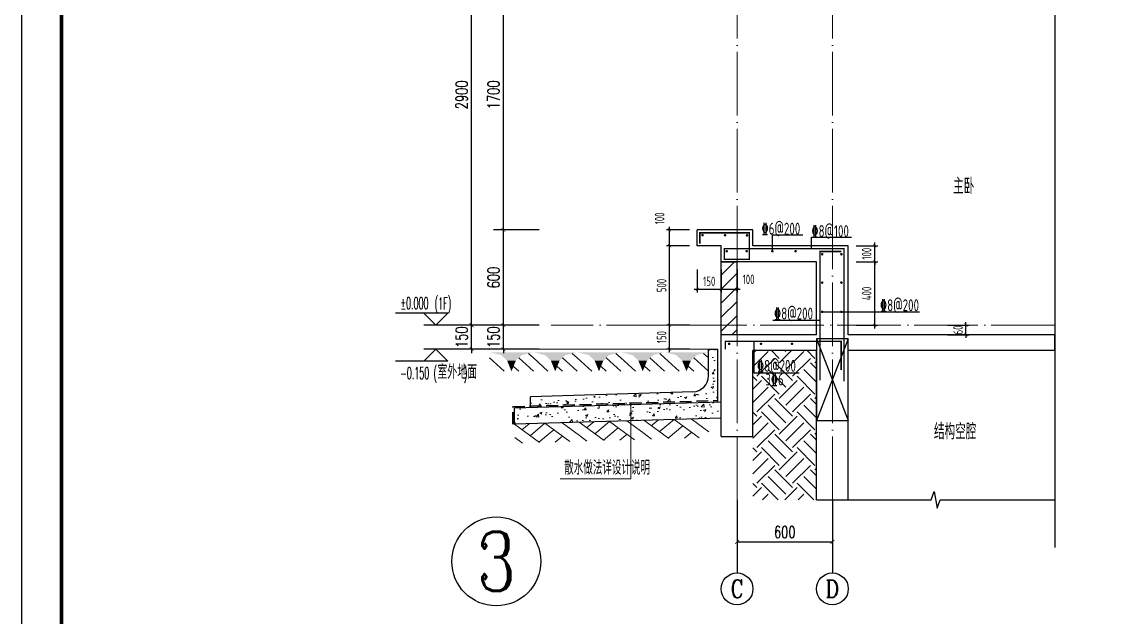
# Model space of a CAD drawing. Extents: x -655480 to 203344, y -294099 to 287156.
# Drawn here: x 50228 to 57064, y 121446 to 125195 of the extents above; entities that cross this region are included whole.
import ezdxf
from ezdxf.enums import TextEntityAlignment as Align

# ---------------------------------------------------------------- set-up
doc = ezdxf.new("R2010")
doc.units = 0
doc.header["$LTSCALE"] = 1000
doc.linetypes.add('DASH', pattern=[0.35, 0.25, -0.1])
doc.linetypes.add('DOTE', pattern=[2.42, 2, -0.2, 0.02, -0.2])
doc.layers.get('0').update_dxf_attribs({"linetype": 'CONTINUOUS'})
doc.layers.get('DEFPOINTS').update_dxf_attribs({"linetype": 'CONTINUOUS'})
for name, color, linetype in [('A-AXIS_TEXT', 7, 'CONTINUOUS'), ('AXIS', 3, 'CONTINUOUS'), ('COLUMN', 4, 'CONTINUOUS'), ('DIM', 2, 'CONTINUOUS'), ('DIM_ELEV', 3, 'CONTINUOUS'), ('DIM_SYMB', 3, 'CONTINUOUS'), ('PUB_DIM', 3, 'CONTINUOUS'), ('PUB_TEXT', 2, 'CONTINUOUS'), ('REIN', 6, 'CONTINUOUS'), ('S-大样-砼线', 7, 'CONTINUOUS'), ('S-引出线', 40, 'CONTINUOUS'), ('TEXT', 2, 'CONTINUOUS'), ('WALL', 5, 'CONTINUOUS')]:
    doc.layers.add(name, color=color, linetype=linetype)
for name, color, linetype, lineweight in [('AXIS_TEXT', 7, 'CONTINUOUS', 20), ('DOTE', 19, 'DOTE', 9), ('PUB_HATCH', 8, 'CONTINUOUS', 9), ('图框', 9, 'CONTINUOUS', 18), ('填充', 251, 'CONTINUOUS', 5), ('平面-排水沟', 86, 'CONTINUOUS', 15), ('立面-中轮廓线', 30, 'CONTINUOUS', 35), ('粉刷', 251, 'CONTINUOUS', 9)]:
    doc.layers.add(name, color=color, linetype=linetype, lineweight=lineweight)
doc.layers.add('yichutu', color=7, linetype='CONTINUOUS', true_color=0xffffff)
doc.styles.add('_TCH_AXIS', font='COMPLEX', dxfattribs={"bigfont": 'GBCBIG'})
doc.styles.add('_TCH_DIM', font='SIMPLEX.shx', dxfattribs={"width": 0.7, "bigfont": 'GBCBIG.shx'})
doc.styles.add('_TCH_DIM_T3', font='SIMPLEX', dxfattribs={"width": 0.705882, "bigfont": 'GBCBIG'})
doc.styles.add('COMPLEX', font='COMPLEX')
doc.styles.add('DIM_FONT_T3', font='SIMPLEX', dxfattribs={"width": 0.705882, "bigfont": 'GBCBIG'})
doc.styles.add('TSSD_DIMENSION', font='Tssdeng.shx', dxfattribs={"width": 0.7, "bigfont": 'tssdchn.shx'})
doc.styles.add('TSSD_REIN', font='tssdeng.shx', dxfattribs={"width": 0.7, "height": 300, "bigfont": 'tssdchn.shx'})
doc.dimstyles.new('_TCH_ARCH&&25', dxfattribs={"dimtxt": 74.375, "dimasz": 25, "dimexe": 62.5, "dimexo": 75, "dimgap": 25, "dimtad": 1, "dimdec": 0, "dimzin": 0, "dimdsep": 46, "dimtxsty": '_TCH_DIM_T3', "dimblk": 'ARCHTICK', "dimcen": 0.09, "dimclrt": 7, "dimazin": 0, "dimtfac": 1, "dimtdec": 0, "dimtix": 1, "dimtmove": 2, "dimatfit": 3, "dimldrblk": 'ARCHTICK', "dimfxl": 1, "dimtolj": 1, "dimtzin": 0, "dimarcsym": 0})
doc.dimstyles.new('TSSD_20_20', dxfattribs={"dimtxt": 60, "dimasz": 20, "dimexe": 20, "dimexo": 50, "dimgap": 20, "dimtad": 1, "dimdec": 0, "dimzin": 0, "dimdsep": 46, "dimtxsty": 'TSSD_DIMENSION', "dimblk": 'ARCHTICK', "dimblk1": 'ARCHTICK', "dimblk2": 'ARCHTICK', "dimcen": 0, "dimdle": 20, "dimclrt": 7, "dimadec": 0, "dimazin": 0, "dimtfac": 1, "dimtdec": 0, "dimtix": 1, "dimtmove": 2, "dimatfit": 3, "dimfxl": 1, "dimtolj": 1, "dimtzin": 0, "dimarcsym": 0})
pattern_1 = [(50, (28072.99, 249033.25), (143.452037, -12.550427), [15, -165]), (355, (28072.99, 249033.25), (-27.750267, 150.438427), [12, -132]), (100.4514, (28084.94, 249032.2), (115.701876, 137.88791), [12.74804, -140.22842]), (46.1842, (28072.99, 249073.25), (213.44821, -33.1038), [22.5, -247.5]), (96.6356, (28090.77, 249070.5), (186.93254, 194.82357), [19.12206, -210.3426]), (351.1842, (28072.99, 249073.25), (186.93239, 194.82372), [18, -198]), (21, (28092.99, 249063.25), (119.38141, -80.52378), [15, -165]), (326, (28092.99, 249063.25), (48.663066, 145.03001), [12, -132]), (71.4514, (28102.93, 249056.54), (168.044526, 64.5061), [12.74804, -140.22842]), (37.5, (28072.986, 249033.25), (2.431971, 66.578771), [0, -130.4, 0, -134, 0, -132.5]), (7.5, (28072.986, 249033.25), (52.613907, 78.882342), [0, -76.4, 0, -127.4, 0, -50.5]), (327.5, (28028.386, 249033.25), (106.764487, -4.510974), [0, -50, 0, -156, 0, -207]), (317.5, (28008.39, 249033.25), (116.637234, 20.020996), [0, -65, 0, -103.6, 0, -147])]

# ---------------------------------------------------------------- blocks, each defined once
blk = doc.blocks.new('GFDDDDRG')
at = {"layer": '图框'}
blk.add_lwpolyline([(923310, -107437), (923310, -159999), (893610, -159999), (893610, -107437)], close=True, dxfattribs=at)
blk.add_lwpolyline([(923310, -107437), (923310, -159999), (893610, -159999), (893610, -107437)], close=True, dxfattribs=at)
at = {"layer": '图框', "const_width": 50}
blk.add_lwpolyline([(894110, -159499), (922810, -159499), (922810, -108687), (894110, -108687)], close=True, dxfattribs=at)
blk = doc.blocks.new('yct-1051-594-26275-14850-25-1002.0')
at = {"layer": 'yichutu', "color": 7, "true_color": 0xffffff}
blk.add_lwpolyline([(0, 0), (0, 14850), (26275, 14850), (26275, 0)], close=True, dxfattribs=at)
blk = doc.blocks.new('$LINEPAT$素土夯实')
at = {"color": 0}
for p, q in [((0, -210), (210, 0)), ((120, -300), (420, 0)), ((420, 0), (608, -188)), ((495, -300), (795, 0)), ((615, 0), (705, -90)), ((315, -105), (502, -293)), ((210, -210), (300, -300)), ((705, -300), (795, -210))]:
    blk.add_line(p, q, dxfattribs=at)
blk = doc.blocks.new('$LinePat$自然土壤')
at = {"color": 0}
for p, q in [((0, -90), (71, -19)), ((0, -300), (211, -89)), ((420, -300), (630, -90)), ((210, -300), (286, -224))]:
    blk.add_line(p, q, dxfattribs=at)
for points in [[(0, 0), (630, 0), (168, -45), (462, -45)], [(168, -45), (462, -45), (252, -132), (378, -132)], [(252, -132), (378, -132), (315, -300)]]:
    blk.add_solid(points, dxfattribs=at)
blk = doc.blocks.new('sanshui')
at = {"layer": '粉刷'}
h = blk.add_hatch(dxfattribs=at)
h.set_pattern_fill('混凝土', color=256, scale=20)
h.set_pattern_definition(pattern_1)
edge = h.paths.add_edge_path()
edge.add_line((346317.8, 427329.6), (346257.8, 427329.6))
edge.add_line((346257.8, 427329.6), (346257.8, 427160.3))
edge.add_arc((346157.8, 427160.3), 100, 271.71836, 360, ccw=False)
edge.add_line((346160.8, 427060.3), (345137.8, 427029.6))
edge.add_line((345137.8, 427029.6), (345137.8, 426969.6))
edge.add_line((345137.8, 426969.6), (346317.8, 427005))
edge.add_line((346317.8, 427005), (346317.8, 427329.6))
h = blk.add_hatch(dxfattribs=at)
h.set_pattern_fill('混凝土', color=256, scale=20)
h.set_pattern_definition(pattern_1)
h.paths.add_polyline_path([(346337.8, 426895.6), (346337.8, 426995.6), (345037.8, 426956.6), (345037.8, 426856.6)])
at = {"layer": 'COLUMN'}
for p, q in [((346257.8, 427329.6), (346317.8, 427329.6)), ((346257.8, 427160.3), (346257.8, 427329.6)), ((346317.8, 426995), (346317.8, 427329.6)), ((346160.8, 427060.3), (345137.8, 427029.6)), ((345137.8, 426959.6), (345137.8, 427029.6)), ((346338.1, 426995.6), (345037.8, 426956.6)), ((345037.8, 426856.6), (345037.8, 426956.6)), ((346338.1, 426895.6), (345037.8, 426856.6))]:
    blk.add_line(p, q, dxfattribs=at)
blk.add_arc((346157.8, 427160.3), 100, 271.71836, 0, dxfattribs=at)
at = {"layer": '立面-中轮廓线', "linetype": 'DASH', "ltscale": 0.3}
blk.add_lwpolyline([(345027.8, 426856.6), (345027.8, 426966.3), (346317.8, 427005)], dxfattribs=at)
at = {"layer": '粉刷'}
blk.add_line((344881.5, 427329.6), (346257.8, 427329.6), dxfattribs=at)
at = {"layer": '粉刷', "yscale": 0.4, "zscale": 0.4}
for name, p, xscale, rotation in [('$LinePat$自然土壤', (345156.8, 427309.6), -0.4369306507241237, 359.9999999999903), ('$LinePat$自然土壤', (345432, 427309.6), -0.4369306507241237, 359.9999999999903), ('$LinePat$自然土壤', (345707.3, 427309.6), -0.4369306507241237, 359.9999999999903), ('$LinePat$自然土壤', (345982.6, 427309.6), -0.4369306507241237, 359.9999999999903), ('$LinePat$自然土壤', (346257.8, 427309.6), -0.4369306507241237, 359.9999999999903), ('$LINEPAT$素土夯实', (345851.2, 426881), -0.5117605352322558, 1.718358001643932), ('$LINEPAT$素土夯实', (346257.8, 426893.2), -0.5117605352322558, 1.718358001643932), ('$LINEPAT$素土夯实', (345444.5, 426868.8), -0.5117605352322558, 1.718358001643932)]:
    blk.add_blockref(name, p, dxfattribs=dict(at, xscale=xscale, rotation=rotation))
blk = doc.blocks.new('_ArchTick')
at = {"color": 0, "linetype": 'ByBlock', "const_width": 0.15}
blk.add_lwpolyline([(-0.5, -0.5), (0.5, 0.5)], dxfattribs=at)
blk = doc.blocks.new('*D2738')
at = {"layer": 'AXIS', "color": 0, "lineweight": -2, "transparency": 16777216}
for p, q in [((54728.6, 122109.6), (54728.6, 121858)), ((55328.6, 122109.6), (55328.6, 121858)), ((54728.6, 121920.5), (55328.6, 121920.5))]:
    blk.add_line(p, q, dxfattribs=at)
at = {"layer": 'DEFPOINTS', "color": 0, "transparency": 16777216}
for p in [(54728.6, 122184.6), (55328.6, 122184.6), (55328.6, 121920.5)]:
    blk.add_point(p, dxfattribs=at)
at = {"layer": 'AXIS', "color": 0, "lineweight": -2, "transparency": 16777216, "xscale": 25, "yscale": 25, "zscale": 25, "rotation": 180}
blk.add_blockref('_ArchTick', (54728.6, 121920.5), dxfattribs=at)
at = {"layer": 'AXIS', "color": 0, "lineweight": -2, "transparency": 16777216, "xscale": 25, "yscale": 25, "zscale": 25}
blk.add_blockref('_ArchTick', (55328.6, 121920.5), dxfattribs=at)
at = {"layer": 'AXIS', "color": 7, "transparency": 16777216, "insert": (55028.6, 121982.7), "char_height": 74.38, "attachment_point": 5, "style": '_TCH_DIM_T3'}
blk.add_mtext('\\A1;600', dxfattribs=at)
blk = doc.blocks.new('*D2739')
at = {"layer": 'DEFPOINTS', "color": 0, "transparency": 16777216}
for p in [(53258.4, 123284.6), (53558.4, 123284.6), (53558.4, 123134.1)]:
    blk.add_point(p, dxfattribs=at)
at = {"layer": 'PUB_DIM', "color": 0, "lineweight": -2, "transparency": 16777216}
for p, q in [((53483.4, 123284.6), (53195.9, 123284.6)), ((53258.4, 123284.6), (53258.4, 123309.6)), ((53258.4, 123134.1), (53258.4, 123284.6)), ((53483.4, 123134.1), (53195.9, 123134.1)), ((53258.4, 123134.1), (53258.4, 123109.1))]:
    blk.add_line(p, q, dxfattribs=at)
at = {"layer": 'PUB_DIM', "color": 0, "lineweight": -2, "transparency": 16777216, "xscale": 25, "yscale": 25, "zscale": 25}
for p, rotation in [((53258.4, 123284.6), 270), ((53258.4, 123134.1), 90)]:
    blk.add_blockref('_ArchTick', p, dxfattribs=dict(at, rotation=rotation))
at = {"layer": 'PUB_DIM', "color": 7, "transparency": 16777216, "insert": (53196.2, 123209.3), "char_height": 74.38, "attachment_point": 5, "rotation": 90, "style": '_TCH_DIM_T3'}
blk.add_mtext('\\A1;150', dxfattribs=at)
blk = doc.blocks.new('*D2740')
at = {"layer": 'DEFPOINTS', "color": 0, "transparency": 16777216}
for p in [(53258.4, 123884.6), (53558.4, 123884.6), (53558.4, 123284.6)]:
    blk.add_point(p, dxfattribs=at)
at = {"layer": 'PUB_DIM', "color": 0, "lineweight": -2, "transparency": 16777216}
for p, q in [((53483.4, 123884.6), (53195.9, 123884.6)), ((53258.4, 123284.6), (53258.4, 123884.6)), ((53483.4, 123284.6), (53195.9, 123284.6))]:
    blk.add_line(p, q, dxfattribs=at)
at = {"layer": 'PUB_DIM', "color": 0, "lineweight": -2, "transparency": 16777216, "xscale": 25, "yscale": 25, "zscale": 25}
for p, rotation in [((53258.4, 123884.6), 90), ((53258.4, 123284.6), 270)]:
    blk.add_blockref('_ArchTick', p, dxfattribs=dict(at, rotation=rotation))
at = {"layer": 'PUB_DIM', "color": 7, "transparency": 16777216, "insert": (53196.2, 123584.6), "char_height": 74.38, "attachment_point": 5, "rotation": 90, "style": '_TCH_DIM_T3'}
blk.add_mtext('\\A1;600', dxfattribs=at)
blk = doc.blocks.new('*D2741')
at = {"layer": 'DEFPOINTS', "color": 0, "transparency": 16777216}
for p in [(53258.4, 125584.6), (53558.4, 125584.6), (53558.4, 123884.6)]:
    blk.add_point(p, dxfattribs=at)
at = {"layer": 'PUB_DIM', "color": 0, "lineweight": -2, "transparency": 16777216}
for p, q in [((53483.4, 125584.6), (53195.9, 125584.6)), ((53258.4, 123884.6), (53258.4, 125584.6)), ((53483.4, 123884.6), (53195.9, 123884.6))]:
    blk.add_line(p, q, dxfattribs=at)
at = {"layer": 'PUB_DIM', "color": 0, "lineweight": -2, "transparency": 16777216, "xscale": 25, "yscale": 25, "zscale": 25}
for p, rotation in [((53258.4, 125584.6), 90), ((53258.4, 123884.6), 270)]:
    blk.add_blockref('_ArchTick', p, dxfattribs=dict(at, rotation=rotation))
at = {"layer": 'PUB_DIM', "color": 7, "transparency": 16777216, "insert": (53196.2, 124734.6), "char_height": 74.38, "attachment_point": 5, "rotation": 90, "style": '_TCH_DIM_T3'}
blk.add_mtext('\\A1;1700', dxfattribs=at)
blk = doc.blocks.new('*D2742')
at = {"layer": 'DEFPOINTS', "color": 0, "transparency": 16777216}
for p in [(53058.4, 123284.6), (53558.4, 123284.6), (53558.4, 123134.1)]:
    blk.add_point(p, dxfattribs=at)
at = {"layer": 'PUB_DIM', "color": 0, "lineweight": -2, "transparency": 16777216}
for p, q in [((53483.4, 123284.6), (52995.9, 123284.6)), ((53058.4, 123284.6), (53058.4, 123309.6)), ((53058.4, 123134.1), (53058.4, 123284.6)), ((53483.4, 123134.1), (52995.9, 123134.1)), ((53058.4, 123134.1), (53058.4, 123109.1))]:
    blk.add_line(p, q, dxfattribs=at)
at = {"layer": 'PUB_DIM', "color": 0, "lineweight": -2, "transparency": 16777216, "xscale": 25, "yscale": 25, "zscale": 25}
for p, rotation in [((53058.4, 123284.6), 270), ((53058.4, 123134.1), 90)]:
    blk.add_blockref('_ArchTick', p, dxfattribs=dict(at, rotation=rotation))
at = {"layer": 'PUB_DIM', "color": 7, "transparency": 16777216, "insert": (52996.2, 123209.3), "char_height": 74.38, "attachment_point": 5, "rotation": 90, "style": '_TCH_DIM_T3'}
blk.add_mtext('\\A1;150', dxfattribs=at)
blk = doc.blocks.new('*D2743')
at = {"layer": 'DEFPOINTS', "color": 0, "transparency": 16777216}
for p in [(53058.4, 126184.6), (53558.4, 126184.6), (53558.4, 123284.6)]:
    blk.add_point(p, dxfattribs=at)
at = {"layer": 'PUB_DIM', "color": 0, "lineweight": -2, "transparency": 16777216}
for p, q in [((53483.4, 126184.6), (52995.9, 126184.6)), ((53058.4, 123284.6), (53058.4, 126184.6)), ((53483.4, 123284.6), (52995.9, 123284.6))]:
    blk.add_line(p, q, dxfattribs=at)
at = {"layer": 'PUB_DIM', "color": 0, "lineweight": -2, "transparency": 16777216, "xscale": 25, "yscale": 25, "zscale": 25}
for p, rotation in [((53058.4, 126184.6), 90), ((53058.4, 123284.6), 270)]:
    blk.add_blockref('_ArchTick', p, dxfattribs=dict(at, rotation=rotation))
at = {"layer": 'PUB_DIM', "color": 7, "transparency": 16777216, "insert": (52996.2, 124734.6), "char_height": 74.38, "attachment_point": 5, "rotation": 90, "style": '_TCH_DIM_T3'}
blk.add_mtext('\\A1;2900', dxfattribs=at)
blk = doc.blocks.new('_AXISO')
blk.add_circle((0, 0), 0.5)
at = {"layer": 'A-AXIS_TEXT', "style": 'COMPLEX', "width": 1.041667}
blk.add_attdef('A', text='', height=0.56, dxfattribs=at).set_placement((-0.25, -0.28), (0.25, -0.28), align=Align.FIT)
blk = doc.blocks.new('A$C0D001929')
at = {"layer": 'REIN', "const_width": 9}
for points in [[(4.5, 1114), (4.5, 1181.3), (316.6, 1181.3), (316.6, 1015.2), (159.3, 1015.2), (159.3, 1082.5), (911.9, 1082.5), (911.9, 247.5)], [(165.3, 447.6), (165.3, 497.9), (893.7, 497.9), (893.7, 318.4)]]:
    blk.add_lwpolyline(points, dxfattribs=at)
at = {"layer": 'REIN', "const_width": 8}
for points in [[(17.7, 1166.6, 1), (25.7, 1166.6, 1)], [(159.3, 1166.6, 1), (167.3, 1166.6, 1)], [(297.5, 1165.7, 1), (305.5, 1165.7, 1)], [(169.5, 1065.8, 1), (177.5, 1065.8, 1)], [(295.4, 1065.8, 1), (303.4, 1065.8, 1)], [(456.9, 1065.8, 1), (464.9, 1065.8, 1)], [(602.9, 1065.8, 1), (610.9, 1065.8, 1)], [(770.5, 1046.6, 1), (778.5, 1046.6, 1)], [(891.3, 1046.6, 1), (899.3, 1046.6, 1)], [(770.5, 868.2, 1), (778.5, 868.2, 1)], [(891.3, 868.2, 1), (899.3, 868.2, 1)], [(770.5, 684.1, 1), (778.5, 684.1, 1)], [(891.3, 684.1, 1), (899.3, 684.1, 1)], [(184.7, 482.8, 1), (192.7, 482.8, 1)], [(385.2, 482.8, 1), (393.2, 482.8, 1)], [(580.4, 482.8, 1), (588.4, 482.8, 1)]]:
    blk.add_lwpolyline(points, format="xyb", close=True, dxfattribs=at)
at = {"layer": 'REIN'}
blk.add_lwpolyline([(760.8, 253.1, 9, 9, 0), (760.8, 1064.2, 9, 9, 0), (895.5, 1064.2, 9, 9, 0)], format="xyseb", dxfattribs=at)
at = {"layer": 'S-大样-砼线'}
for p, q in [((738.6, 515), (938.6, 0)), ((938.6, 515), (738.6, 0))]:
    blk.add_line(p, q, dxfattribs=at)
blk.add_lwpolyline([(938.6, 515), (738.6, 515), (738.6, 0), (938.6, 0)], close=True, dxfattribs=at)
at = {"layer": 'S-引出线'}
for p, q in [((460.9, 1065.8), (460.9, 1168.9)), ((460.9, 1168.9), (653.1, 1168.9)), ((774.5, 684.1), (1386.4, 684.1)), ((463.5, 631), (760.8, 631)), ((343.6, 497.9), (343.6, 299.7)), ((343.6, 299.7), (628.8, 299.7))]:
    blk.add_line(p, q, dxfattribs=at)
blk.add_lwpolyline([(707.5, 1082.5), (707.5, 1153.3), (958.6, 1153.3)], dxfattribs=at)
at = {"layer": 'TEXT', "style": 'TSSD_REIN', "width": 0.7}
for s, p in [('%%1326@200', (393, 1170.4)), ('%%1328@100', (706.5, 1154.9)), ('%%1328@200', (1138.3, 688.2)), ('%%1328@200', (471.5, 636)), ('%%1328@200', (364, 306.8)), ('3%%1326', (416.3, 221))]:
    blk.add_text(s, height=75, rotation=0, dxfattribs=at).set_placement(p)
blk = doc.blocks.new('20210902.15310664')
at = {"layer": 'DOTE', "color": 1, "linetype": 'DOTE', "ltscale": 0.2}
for p, q in [((79213.2, -133245.9), (79213.2, -113645.9)), ((79813.2, -133245.9), (79813.2, -113645.9)), ((81211.7, -132145.9), (78043, -132145.9))]:
    blk.add_line(p, q, dxfattribs=at)
blk = doc.blocks.new('*D3741')
at = {"layer": 'DEFPOINTS', "color": 0, "transparency": 16777216}
for p in [(56002.8, 123284.6), (56168.7, 123284.6), (56002.8, 123224.6)]:
    blk.add_point(p, dxfattribs=at)
at = {"layer": 'DIM', "color": 0, "lineweight": -2, "transparency": 16777216}
for p, q in [((56052.8, 123284.6), (56188.7, 123284.6)), ((56168.7, 123284.6), (56168.7, 123304.6)), ((56168.7, 123224.6), (56168.7, 123284.6)), ((56052.8, 123224.6), (56188.7, 123224.6)), ((56168.7, 123224.6), (56168.7, 123204.6))]:
    blk.add_line(p, q, dxfattribs=at)
at = {"layer": 'DIM', "color": 0, "lineweight": -2, "transparency": 16777216, "xscale": 20, "yscale": 20, "zscale": 20}
for p, rotation in [((56168.7, 123284.6), 270), ((56168.7, 123224.6), 90)]:
    blk.add_blockref('_ArchTick', p, dxfattribs=dict(at, rotation=rotation))
at = {"layer": 'DIM', "color": 7, "transparency": 16777216, "insert": (56118.7, 123254.6), "char_height": 60, "attachment_point": 5, "rotation": 90, "style": 'TSSD_DIMENSION'}
blk.add_mtext('\\A1;60', dxfattribs=at)
blk = doc.blocks.new('*D3742')
at = {"layer": 'DEFPOINTS', "color": 0, "transparency": 16777216}
for p in [(54478.6, 123684.6), (54628.6, 123684.6), (54628.6, 123510.8)]:
    blk.add_point(p, dxfattribs=at)
at = {"layer": 'DIM', "color": 0, "lineweight": -2, "transparency": 16777216}
for p, q in [((54478.6, 123634.6), (54478.6, 123490.8)), ((54628.6, 123634.6), (54628.6, 123490.8)), ((54458.6, 123510.8), (54648.6, 123510.8))]:
    blk.add_line(p, q, dxfattribs=at)
at = {"layer": 'DIM', "color": 0, "lineweight": -2, "transparency": 16777216, "xscale": 20, "yscale": 20, "zscale": 20, "rotation": 180}
blk.add_blockref('_ArchTick', (54478.6, 123510.8), dxfattribs=at)
at = {"layer": 'DIM', "color": 0, "lineweight": -2, "transparency": 16777216, "xscale": 20, "yscale": 20, "zscale": 20}
blk.add_blockref('_ArchTick', (54628.6, 123510.8), dxfattribs=at)
at = {"layer": 'DIM', "color": 7, "transparency": 16777216, "insert": (54553.6, 123560.8), "char_height": 60, "attachment_point": 5, "style": 'TSSD_DIMENSION'}
blk.add_mtext('\\A1;150', dxfattribs=at)
blk = doc.blocks.new('*D3743')
at = {"layer": 'DEFPOINTS', "color": 0, "transparency": 16777216}
for p in [(54628.6, 123684.6), (54728.6, 123684.6), (54728.6, 123510.8)]:
    blk.add_point(p, dxfattribs=at)
at = {"layer": 'DIM', "color": 0, "lineweight": -2, "transparency": 16777216}
for p, q in [((54628.6, 123634.6), (54628.6, 123490.8)), ((54728.6, 123634.6), (54728.6, 123490.8)), ((54608.6, 123510.8), (54748.6, 123510.8))]:
    blk.add_line(p, q, dxfattribs=at)
at = {"layer": 'DIM', "color": 0, "lineweight": -2, "transparency": 16777216, "xscale": 20, "yscale": 20, "zscale": 20, "rotation": 180}
blk.add_blockref('_ArchTick', (54628.6, 123510.8), dxfattribs=at)
at = {"layer": 'DIM', "color": 0, "lineweight": -2, "transparency": 16777216, "xscale": 20, "yscale": 20, "zscale": 20}
blk.add_blockref('_ArchTick', (54728.6, 123510.8), dxfattribs=at)
at = {"layer": 'DIM', "color": 7, "transparency": 16777216, "insert": (54801, 123573), "char_height": 60, "attachment_point": 5, "style": 'TSSD_DIMENSION'}
blk.add_mtext('\\A1;100', dxfattribs=at)
blk = doc.blocks.new('*D3744')
at = {"layer": 'DEFPOINTS', "color": 0, "transparency": 16777216}
for p in [(54303.9, 123884.6), (54478.6, 123884.6), (54478.6, 123784.6)]:
    blk.add_point(p, dxfattribs=at)
at = {"layer": 'DIM', "color": 0, "lineweight": -2, "transparency": 16777216}
for p, q in [((54428.6, 123884.6), (54283.9, 123884.6)), ((54303.9, 123764.6), (54303.9, 123904.6)), ((54428.6, 123784.6), (54283.9, 123784.6))]:
    blk.add_line(p, q, dxfattribs=at)
at = {"layer": 'DIM', "color": 0, "lineweight": -2, "transparency": 16777216, "xscale": 20, "yscale": 20, "zscale": 20}
for p, rotation in [((54303.9, 123884.6), 90), ((54303.9, 123784.6), 270)]:
    blk.add_blockref('_ArchTick', p, dxfattribs=dict(at, rotation=rotation))
at = {"layer": 'DIM', "color": 7, "transparency": 16777216, "insert": (54241.8, 123957), "char_height": 60, "attachment_point": 5, "rotation": 90, "style": 'TSSD_DIMENSION'}
blk.add_mtext('\\A1;100', dxfattribs=at)
blk = doc.blocks.new('*D3745')
at = {"layer": 'DEFPOINTS', "color": 0, "transparency": 16777216}
for p in [(54303.9, 123784.6), (54478.6, 123784.6), (54478.6, 123284.6)]:
    blk.add_point(p, dxfattribs=at)
at = {"layer": 'DIM', "color": 0, "lineweight": -2, "transparency": 16777216}
for p, q in [((54303.9, 123264.6), (54303.9, 123804.6)), ((54428.6, 123784.6), (54283.9, 123784.6)), ((54428.6, 123284.6), (54283.9, 123284.6))]:
    blk.add_line(p, q, dxfattribs=at)
at = {"layer": 'DIM', "color": 0, "lineweight": -2, "transparency": 16777216, "xscale": 20, "yscale": 20, "zscale": 20}
for p, rotation in [((54303.9, 123784.6), 90), ((54303.9, 123284.6), 270)]:
    blk.add_blockref('_ArchTick', p, dxfattribs=dict(at, rotation=rotation))
at = {"layer": 'DIM', "color": 7, "transparency": 16777216, "insert": (54253.9, 123534.6), "char_height": 60, "attachment_point": 5, "rotation": 90, "style": 'TSSD_DIMENSION'}
blk.add_mtext('\\A1;500', dxfattribs=at)
blk = doc.blocks.new('*D3746')
at = {"layer": 'DEFPOINTS', "color": 0, "transparency": 16777216}
for p in [(54303.9, 123284.6), (54478.6, 123284.6), (54478.6, 123134.6)]:
    blk.add_point(p, dxfattribs=at)
at = {"layer": 'DIM', "color": 0, "lineweight": -2, "transparency": 16777216}
for p, q in [((54428.6, 123284.6), (54283.9, 123284.6)), ((54303.9, 123114.6), (54303.9, 123304.6)), ((54428.6, 123134.6), (54283.9, 123134.6))]:
    blk.add_line(p, q, dxfattribs=at)
at = {"layer": 'DIM', "color": 0, "lineweight": -2, "transparency": 16777216, "xscale": 20, "yscale": 20, "zscale": 20}
for p, rotation in [((54303.9, 123284.6), 90), ((54303.9, 123134.6), 270)]:
    blk.add_blockref('_ArchTick', p, dxfattribs=dict(at, rotation=rotation))
at = {"layer": 'DIM', "color": 7, "transparency": 16777216, "insert": (54253.9, 123209.6), "char_height": 60, "attachment_point": 5, "rotation": 90, "style": 'TSSD_DIMENSION'}
blk.add_mtext('\\A1;150', dxfattribs=at)
blk = doc.blocks.new('*D3747')
at = {"layer": 'DEFPOINTS', "color": 0, "transparency": 16777216}
for p in [(55428.6, 123784.6), (55594.5, 123784.6), (55428.6, 123684.6)]:
    blk.add_point(p, dxfattribs=at)
at = {"layer": 'DIM', "color": 0, "lineweight": -2, "transparency": 16777216}
for p, q in [((55594.5, 123784.6), (55594.5, 123804.6)), ((55478.6, 123784.6), (55614.5, 123784.6)), ((55594.5, 123684.6), (55594.5, 123784.6)), ((55478.6, 123684.6), (55614.5, 123684.6)), ((55594.5, 123684.6), (55594.5, 123664.6))]:
    blk.add_line(p, q, dxfattribs=at)
at = {"layer": 'DIM', "color": 0, "lineweight": -2, "transparency": 16777216, "xscale": 20, "yscale": 20, "zscale": 20}
for p, rotation in [((55594.5, 123784.6), 270), ((55594.5, 123684.6), 90)]:
    blk.add_blockref('_ArchTick', p, dxfattribs=dict(at, rotation=rotation))
at = {"layer": 'DIM', "color": 7, "transparency": 16777216, "insert": (55544.5, 123734.6), "char_height": 60, "attachment_point": 5, "rotation": 90, "style": 'TSSD_DIMENSION'}
blk.add_mtext('\\A1;100', dxfattribs=at)
blk = doc.blocks.new('*D3676')
at = {"layer": 'DEFPOINTS', "color": 0, "transparency": 16777216}
for p in [(55428.6, 123684.6), (55594.5, 123684.6), (55428.6, 123284.6)]:
    blk.add_point(p, dxfattribs=at)
at = {"layer": 'DIM', "color": 0, "lineweight": -2, "transparency": 16777216}
for p, q in [((55478.6, 123684.6), (55614.5, 123684.6)), ((55594.5, 123264.6), (55594.5, 123704.6)), ((55478.6, 123284.6), (55614.5, 123284.6))]:
    blk.add_line(p, q, dxfattribs=at)
at = {"layer": 'DIM', "color": 0, "lineweight": -2, "transparency": 16777216, "xscale": 20, "yscale": 20, "zscale": 20}
for p, rotation in [((55594.5, 123684.6), 90), ((55594.5, 123284.6), 270)]:
    blk.add_blockref('_ArchTick', p, dxfattribs=dict(at, rotation=rotation))
at = {"layer": 'DIM', "color": 7, "transparency": 16777216, "insert": (55544.5, 123484.6), "char_height": 60, "attachment_point": 5, "rotation": 90, "style": 'TSSD_DIMENSION'}
blk.add_mtext('\\A1;400', dxfattribs=at)

msp = doc.modelspace()

# ---------------------------------------------------------------- hatches: boundary and pattern name
at = {"layer": 'PUB_HATCH'}
h = msp.add_hatch(dxfattribs=at)
h.set_pattern_fill('普通砖', color=256, scale=25, style=0)
h.set_pattern_definition([(45, (-512502.044, 291772.47), (-44.1941915, 44.1941915), [])])
h.paths.add_polyline_path([(54628.55, 123224.56), (54728.55, 123224.56), (54728.55, 123684.56), (54628.55, 123684.56)])
at = {"layer": '填充'}
h = msp.add_hatch(dxfattribs=at)
h.set_pattern_fill('EARTH', color=250, scale=50, angle=45, style=0)
h.set_pattern_definition([(45, (-1060269.72, -333008.81), (0, 224.506403), [158.75, -158.75]), (45, (-1060311.81, -332966.72), (0, 224.506403), [158.75, -158.75]), (45, (-1060353.91, -332924.62), (0, 224.506403), [158.75, -158.75]), (135, (-1060353.91, -332896.56), (-224.506403, 0), [158.75, -158.75]), (135, (-1060311.81, -332854.46), (-224.506403, 0), [158.75, -158.75]), (135, (-1060269.72, -332812.37), (-224.506403, 0), [158.75, -158.75])])
h.paths.add_polyline_path([(55228.55, 122184.56), (55228.55, 123124.57), (54828.55, 123124.55), (54828.55, 122184.56)])

# ---------------------------------------------------------------- linework, layer by layer
at = {"layer": 'AXIS'}
for p, q in [((54728.52, 122184.56), (54728.52, 121725.17)), ((55328.52, 122184.56), (55328.52, 121725.17))]:
    msp.add_line(p, q, dxfattribs=at)
at = {"layer": 'AXIS', "color": 6}
msp.add_circle((53213.94, 121797.98), 280, dxfattribs=at)
at = {"layer": 'DIM_ELEV'}
for p, q in [((52908.36, 123359.56), (52580.36, 123359.56)), ((52833.36, 123284.56), (52758.36, 123359.56)), ((52833.36, 123284.56), (52908.36, 123359.56)), ((53258.36, 123284.56), (52758.36, 123284.56)), ((52833.36, 123134.09), (52758.36, 123059.09)), ((53258.36, 123134.09), (52758.36, 123134.09)), ((52833.36, 123134.09), (52908.36, 123059.09)), ((52908.36, 123059.09), (52580.36, 123059.09))]:
    msp.add_line(p, q, dxfattribs=at)
at = {"layer": 'DIM_SYMB'}
for points in [[(56727.08, 141204.56), (56727.08, 131572.68), (56779.58, 131553.58), (56674.58, 131535.06), (56727.08, 131516.43), (56727.08, 121884.56)], [(55228.55, 122184.56), (55949.69, 122184.56), (55968.8, 122237.06), (55987.31, 122132.06), (56005.94, 122184.56), (56727.08, 122184.56)]]:
    msp.add_lwpolyline(points, dxfattribs=at)
at = {"layer": 'WALL'}
for p, q in [((54828.55, 123884.56), (54478.55, 123884.56)), ((54478.55, 123784.56), (54478.55, 123884.56)), ((54828.55, 123784.56), (54828.55, 123884.56)), ((54628.55, 123784.56), (54478.55, 123784.56)), ((54628.55, 123684.56), (54628.55, 123784.56)), ((55428.55, 123784.56), (54828.55, 123784.56)), ((55428.55, 123224.56), (55428.55, 123784.56)), ((54735.24, 123684.56), (54628.55, 123684.56)), ((54628.55, 123224.56), (54628.55, 123684.56)), ((54628.55, 123684.56), (54728.55, 123684.56)), ((54728.55, 123224.56), (54728.55, 123684.56)), ((55228.55, 123684.56), (54735.24, 123684.56)), ((55228.55, 123224.56), (55228.55, 123684.56)), ((54628.55, 122584.56), (54628.55, 123224.56)), ((55228.55, 123224.56), (54628.55, 123224.56)), ((56727.08, 123224.56), (55428.55, 123224.56)), ((56727.08, 123124.56), (56727.08, 123224.56)), ((54828.55, 122584.56), (54828.55, 123124.56)), ((55228.55, 123124.56), (54828.55, 123124.56)), ((55228.55, 122184.56), (55228.55, 123124.56)), ((56727.08, 123124.56), (55428.55, 123124.56)), ((55428.55, 122184.56), (55428.55, 123124.56)), ((54628.55, 122584.56), (54828.55, 122584.56)), ((55228.55, 122184.56), (55428.55, 122184.56))]:
    msp.add_line(p, q, dxfattribs=at)
at = {"layer": '平面-排水沟'}
for p, q in [((54059.54, 122784.97), (54059.54, 122317.13)), ((54059.54, 122317.13), (53615.41, 122317.13))]:
    msp.add_line(p, q, dxfattribs=at)
at = {"layer": '平面-排水沟', "const_width": 6.67}
msp.add_lwpolyline([(54059.54, 122788.3, 1), (54059.54, 122781.63, 1)], format="xyb", close=True, dxfattribs=at)

# ---------------------------------------------------------------- block references
at = {"xscale": 0.5, "yscale": 0.5, "zscale": 0.5}
msp.add_blockref('GFDDDDRG', (-396576.43, 198011.07), dxfattribs=at)
msp.add_blockref('sanshui', (-291709.57, -304195.07))
at = {"layer": 'AXIS'}
ref = msp.add_blockref('_AXISO', (54728.52, 121625.17), dxfattribs=dict(at, xscale=200, yscale=200, zscale=200))
ref.add_attrib('A', 'C', dxfattribs={"layer": 'AXIS_TEXT', "height": 113.92, "style": '_TCH_AXIS'}).set_placement((54687.84, 121568.2), (54769.21, 121568.2), align=Align.FIT)
ref = msp.add_blockref('_AXISO', (55328.52, 121625.17), dxfattribs=dict(at, xscale=200, yscale=200, zscale=200))
ref.add_attrib('A', 'D', dxfattribs={"layer": 'AXIS_TEXT', "height": 108.81, "style": '_TCH_AXIS'}).set_placement((55284.48, 121570.76), (55372.57, 121570.76), align=Align.FIT)
at = {"layer": 'DOTE'}
msp.add_blockref('20210902.15310664', (-24484.63, 255430.45), dxfattribs=at)
at = {"layer": 'TEXT'}
msp.add_blockref('A$C0D001929', (54489.91, 122684.57), dxfattribs=at)
at = {"layer": 'yichutu', "rotation": 270}
msp.add_blockref('yct-1051-594-26275-14850-25-1002.0', (50228.46, 144292.59), dxfattribs=at)

# ---------------------------------------------------------------- texts
at = {"layer": 'AXIS_TEXT', "color": 6, "style": '_TCH_AXIS'}
msp.add_text('3', height=372.76, dxfattribs=at).set_placement((53089.69, 121611.6), (53338.2, 121611.6), align=Align.FIT)
at = {"layer": 'PUB_TEXT'}
for s, height, style, width, p in [('主卧', 100, 'TSSD_REIN', 0.7, (56087.77, 124110.18)), ('%%P0.000', 74.375, '_TCH_DIM', 0.494118, (52611.36, 123385.81)), ('(1F)', 74.375, '_TCH_DIM', 0.494118, (52826.73, 123384.59)), ('室外地面', 89.362, '_TCH_DIM', 0.7, (52843.18, 122946.56)), ('-0.150', 74.375, '_TCH_DIM', 0.494118, (52609.96, 122945.34)), ('(', 74.38, '_TCH_DIM', 0.494118, (52818.68, 122946.56)), (')', 74.38, '_TCH_DIM', 0.494118, (53009.99, 122946.56)), ('结构空腔', 100, 'TSSD_REIN', 0.7, (55967.57, 122565.98)), ('散水做法详设计说明', 89.362, 'DIM_FONT_T3', 0.705882, (53641.66, 122343.38))]:
    msp.add_text(s, height=height, dxfattribs=dict(at, style=style, width=width)).set_placement(p)

# ---------------------------------------------------------------- dimensions: what is measured, and where the dimension line sits
at = {"layer": 'AXIS'}
dim = msp.add_aligned_dim(p1=(54728.55, 122184.56), p2=(55328.55, 122184.56), distance=-264.03, dimstyle='_TCH_ARCH&&25', dxfattribs=at)
dim.commit()
dim.dimension.update_dxf_attribs({"geometry": '*D2738', "text_midpoint": (55028.55, 121982.71)})
at = {"layer": 'DIM'}
for base, p1, p2, angle, picture, middle in [((54303.94, 123884.56), (54478.55, 123784.56), (54478.55, 123884.56), 90, '*D3744', (54241.76, 123956.98)), ((54728.55, 123510.85), (54628.55, 123684.56), (54728.55, 123684.56), 0, '*D3743', (54800.97, 123573.04))]:
    dim = msp.add_linear_dim(base=base, p1=p1, p2=p2, angle=angle, dimstyle='TSSD_20_20', dxfattribs=at)
    dim.commit()
    dim.dimension.update_dxf_attribs({"geometry": picture, "text_midpoint": middle, "dimtype": 161})
for p1, p2, distance, picture, middle in [((54478.55, 123284.56), (54478.55, 123784.56), 174.61, '*D3745', (54253.94, 123534.56)), ((55428.55, 123684.56), (55428.55, 123784.56), -165.96, '*D3747', (55544.51, 123734.56)), ((54478.55, 123684.56), (54628.55, 123684.56), -173.71, '*D3742', (54553.55, 123560.85)), ((55428.55, 123284.56), (55428.55, 123684.56), -165.96, '*D3676', (55544.51, 123484.56)), ((54478.55, 123134.56), (54478.55, 123284.56), 174.61, '*D3746', (54253.94, 123209.56)), ((56002.78, 123224.56), (56002.78, 123284.56), -165.96, '*D3741', (56118.74, 123254.56))]:
    dim = msp.add_aligned_dim(p1=p1, p2=p2, distance=distance, dimstyle='TSSD_20_20', dxfattribs=at)
    dim.commit()
    dim.dimension.update_dxf_attribs({"geometry": picture, "text_midpoint": middle})
at = {"layer": 'PUB_DIM'}
for p1, p2, distance, picture, middle in [((53558.36, 123284.56), (53558.36, 126184.56), 500, '*D2743', (52996.17, 124734.56)), ((53558.36, 123884.56), (53558.36, 125584.56), 300, '*D2741', (53196.17, 124734.56)), ((53558.36, 123284.56), (53558.36, 123884.56), 300, '*D2740', (53196.17, 123584.56)), ((53558.36, 123134.09), (53558.36, 123284.56), 500, '*D2742', (52996.17, 123209.33)), ((53558.36, 123134.09), (53558.36, 123284.56), 300, '*D2739', (53196.17, 123209.33))]:
    dim = msp.add_aligned_dim(p1=p1, p2=p2, distance=distance, dimstyle='_TCH_ARCH&&25', dxfattribs=at)
    dim.commit()
    dim.dimension.update_dxf_attribs({"geometry": picture, "text_midpoint": middle})

doc.saveas('drawing.dxf')
